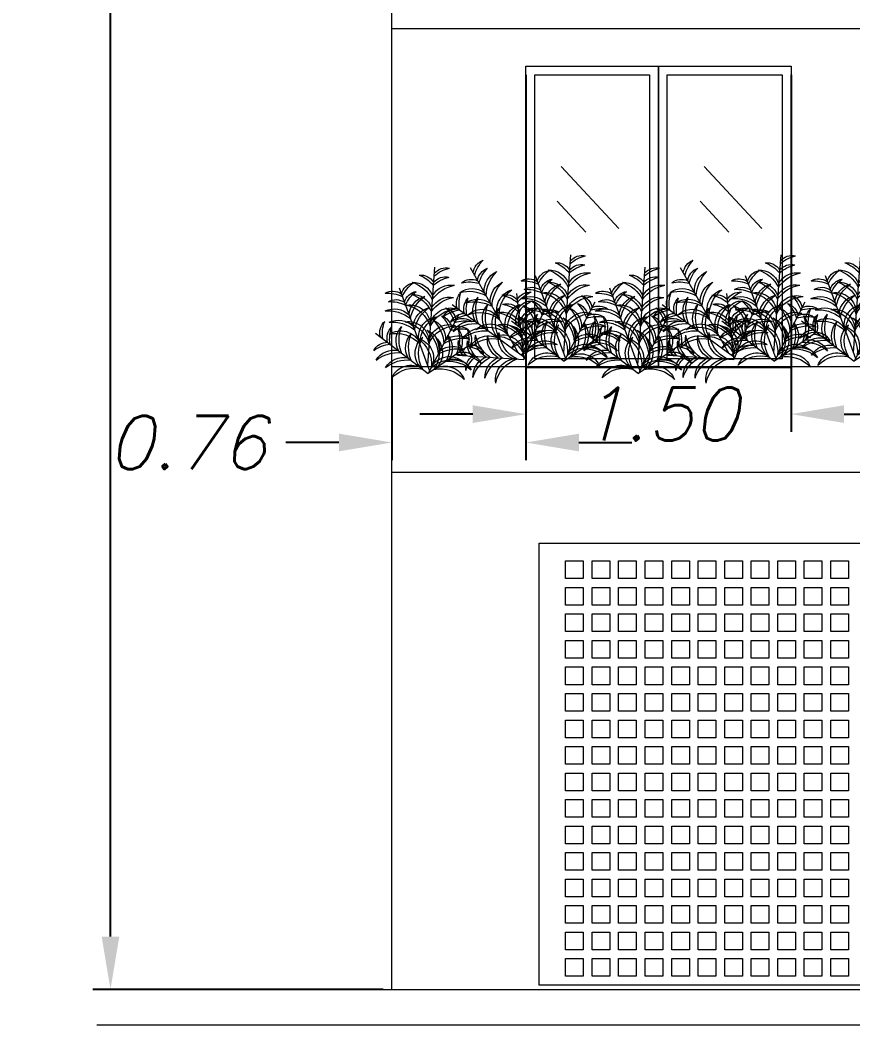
# Model space of a CAD drawing. Header units: millimetres. Extents: x 94 to 362, y 157 to 221.
# Drawn here: x 279.34 to 284.05, y 163.8 to 169.49 of the extents above; entities that cross this region are included whole.
import ezdxf

# ---------------------------------------------------------------- set-up
doc = ezdxf.new("R2010")
doc.units = ezdxf.units.MM
doc.layers.get('0').update_dxf_attribs({"lineweight": 9})
doc.layers.get('Defpoints').update_dxf_attribs({"lineweight": 9})
doc.layers.add('ARBOL', color=3, linetype='Continuous', lineweight=9)
doc.layers.add('BARDA PERIMETRAL', color=5, linetype='Continuous', lineweight=9)
doc.styles.get("Standard").update_dxf_attribs({"font": 'romans.shx', "oblique": 15})
doc.dimstyles.get("Standard").update_dxf_attribs({"dimtxt": 0.3, "dimasz": 0.3, "dimexe": 0.1, "dimexo": 0.05, "dimgap": 0.09, "dimtad": 0, "dimtih": 1, "dimtoh": 1, "dimzin": 0, "dimdsep": 46, "dimtxsty": 'Standard', "dimcen": 0.09, "dimadec": 0, "dimazin": 0, "dimtfac": 1, "dimtofl": 0, "dimtmove": 0, "dimatfit": 3, "dimfxl": 1, "dimtolj": 1, "dimtzin": 0, "dimarcsym": 0})

# ---------------------------------------------------------------- blocks, each defined once
blk = doc.blocks.new('arbusto02')
at = {"layer": 'ARBOL', "linetype": 'ByBlock'}
for p, q in [((-0.0479, 0.8014), (0.0067, 0.0647)), ((0.2196, 0.6441), (-0.01, 0.0193)), ((-0.2299, 0.444), (0, 0)), ((0.3974, 0.3035), (0, 0)), ((-0.3193, 0.2166), (0, 0))]:
    blk.add_line(p, q, dxfattribs=at)
for centre, radius, start, end in [((-0.1322, 0.6805), 0.1154, 40.53001, 103.86437), ((-0.2156, 0.5388), 0.2598, 48.31632, 77.61939), ((-0.1272, 0.6124), 0.1154, 40.53001, 103.86437), ((-0.2105, 0.4708), 0.2598, 48.31632, 77.61939), ((0.0584, 0.6262), 0.1154, 84.61571, 147.95007), ((0.1617, 0.4984), 0.2598, 110.86068, 140.16376), ((0.1173, 0.5281), 0.1598, 88.84632, 158.99113), ((0.2087, 0.4349), 0.2679, 109.20347, 152.86884), ((-0.0416, 0.4744), 0.2598, 23.89838, 53.20145), ((0.0929, 0.5689), 0.1154, 16.11207, 79.44643), ((-0.171, 0.5067), 0.1598, 29.48894, 99.63375), ((-0.2476, 0.401), 0.2679, 35.61123, 79.27661), ((-0.0651, 0.4104), 0.2598, 23.89838, 53.20145), ((0.0694, 0.5049), 0.1154, 16.11207, 79.44643), ((0.2675, 0.5048), 0.1154, 60.19777, 123.53213), ((-0.1643, 0.416), 0.1598, 29.48894, 99.63375), ((-0.2409, 0.3103), 0.2679, 35.61123, 79.27661), ((0.1241, 0.4374), 0.1598, 88.84632, 158.99113), ((0.2154, 0.3442), 0.2679, 109.20347, 152.86884), ((-0.1277, 0.3622), 0.2679, 11.19329, 54.85867), ((-0.0143, 0.4268), 0.1598, 5.071, 75.21581), ((0.2852, 0.2816), 0.2598, 86.44274, 115.74582), ((0.244, 0.4407), 0.1154, 60.19777, 123.53213), ((0.3088, 0.3456), 0.2598, 86.44274, 115.74582), ((-0.1683, 0.3379), 0.1558, 7.66598, 107.87462), ((-0.2267, 0.2508), 0.2357, 25.9065, 87.42783), ((-0.0947, 0.3853), 0.1154, 107.74587, 171.08023), ((0.0505, 0.3083), 0.2598, 133.99084, 163.29392), ((0.1396, 0.3608), 0.1558, 80.60546, 180.8141), ((0.2102, 0.2831), 0.2357, 101.05225, 162.57358), ((-0.0456, 0.3414), 0.1598, 5.071, 75.21581), ((-0.1591, 0.2768), 0.2679, 11.19329, 54.85867), ((0.3018, 0.2044), 0.2679, 84.78553, 128.4509), ((0.2571, 0.327), 0.1598, 64.42838, 134.57319), ((-0.2599, 0.2997), 0.1154, 63.66017, 126.99453), ((-0.2809, 0.1367), 0.2598, 71.44648, 100.74956), ((-0.0633, 0.3247), 0.1154, 107.74587, 171.08023), ((0.0819, 0.2477), 0.2598, 133.99084, 163.29392), ((0.0294, 0.2576), 0.1598, 111.97648, 182.12129), ((0.15, 0.2078), 0.2679, 132.33363, 175.999), ((-0.0816, 0.272), 0.1558, 343.24804, 83.45668), ((-0.1708, 0.2167), 0.2357, 1.48856, 63.00989), ((0.1498, 0.2346), 0.1558, 80.60546, 180.8141), ((0.2204, 0.157), 0.2357, 101.05225, 162.57358), ((0.2704, 0.119), 0.2679, 84.78553, 128.4509), ((0.2258, 0.2417), 0.1598, 64.42838, 134.57319), ((0.2501, 0.308), 0.1154, 343.66017, 46.99453), ((0.0859, 0.3004), 0.2598, 351.44648, 20.74956), ((-0.2105, 0.2552), 0.1154, 136.22751, 199.56186), ((-0.0462, 0.2568), 0.2598, 162.47248, 191.77555), ((-0.2286, 0.2392), 0.1154, 63.66017, 126.99453), ((-0.2496, 0.0761), 0.2598, 71.44648, 100.74956), ((-0.097, 0.2405), 0.1598, 140.45812, 210.60293), ((0.0328, 0.2542), 0.2679, 160.81526, 204.48064), ((-0.1581, 0.2118), 0.1558, 7.66598, 107.87462), ((-0.2165, 0.1246), 0.2357, 25.9065, 87.42783), ((0.0712, 0.1769), 0.1598, 111.97648, 182.12129), ((0.1919, 0.127), 0.2679, 132.33363, 175.999), ((0.2082, 0.1655), 0.1558, 56.18752, 156.39616), ((0.0833, 0.2456), 0.1598, 332.6191, 42.76391), ((-0.047, 0.2519), 0.2679, 338.74139, 22.40677), ((0.0317, 0.259), 0.2598, 351.44648, 20.74956), ((0.1958, 0.2666), 0.1154, 343.66017, 46.99453), ((-0.2274, 0.1247), 0.1598, 52.6191, 122.76391), ((-0.2563, -0.0026), 0.2679, 58.74139, 102.40677), ((-0.0217, 0.1894), 0.1598, 140.45812, 210.60293), ((0.1081, 0.2031), 0.2679, 160.81526, 204.48064), ((0.048, 0.154), 0.1558, 132.21726, 232.42589), ((0.1527, 0.1612), 0.2357, 152.66404, 214.18537), ((0.1156, 0.1125), 0.1558, 103.73562, 203.94426), ((0.211, 0.0689), 0.2357, 124.18241, 185.70374), ((-0.1615, 0.1523), 0.2357, 329.03666, 30.55799), ((-0.0565, 0.1511), 0.1558, 310.79614, 51.00478), ((0.2404, 0.0656), 0.2357, 76.63431, 138.15564), ((0.0111, 0.1904), 0.1598, 332.6191, 42.76391), ((-0.1193, 0.1967), 0.2679, 338.74139, 22.40677), ((0.3088, 0.1188), 0.1154, 27.74587, 91.08023), ((-0.315, 0.1012), 0.1154, 92.1418, 155.47616), ((-0.2557, -0.0521), 0.2598, 99.92811, 129.23119), ((-0.2593, 0.0012), 0.1598, 81.10074, 151.24555), ((-0.1855, 0.0439), 0.1598, 52.6191, 122.76391), ((-0.2145, -0.0833), 0.2679, 58.74139, 102.40677), ((0.2307, -0.1117), 0.2679, 52.33363, 95.999), ((0.2588, 0.0158), 0.1598, 31.97648, 102.12129), ((0.2582, -0.0376), 0.2598, 53.99084, 83.29392), ((-0.224, -0.1245), 0.2679, 87.22303, 130.8884), ((-0.184, -0.0499), 0.1598, 81.10074, 151.24555), ((-0.1488, -0.1755), 0.2679, 87.22303, 130.8884), ((-0.1586, -0.0294), 0.1558, 30.79614, 131.00478), ((-0.1781, -0.1326), 0.2357, 49.03666, 110.55799), ((0.1584, -0.1669), 0.2679, 52.33363, 95.999), ((0.1866, -0.0394), 0.1598, 31.97648, 102.12129), ((-0.1254, -0.1015), 0.1558, 59.27777, 159.48641), ((-0.0933, -0.2014), 0.2357, 77.51829, 139.03962), ((0.1045, -0.1959), 0.2357, 44.18241, 105.70374), ((0.1309, -0.0943), 0.1558, 23.73562, 123.94426)]:
    blk.add_arc(centre, radius, start, end, dxfattribs=at)
blk = doc.blocks.new('*D37')
at = {"layer": 'Defpoints', "color": 0, "lineweight": -2, "transparency": 16777216}
for p, q in [((281.3953, 180.1553), (279.753, 180.1553)), ((279.853, 179.8553), (279.853, 172.3178)), ((279.853, 164.3003), (279.853, 171.8378)), ((281.3953, 164.0003), (279.753, 164.0003))]:
    blk.add_line(p, q, dxfattribs=at)
at = {"layer": 'Defpoints', "color": 0, "transparency": 16777216}
for p in [(279.853, 180.1553), (281.4453, 180.1553), (281.4453, 164.0003)]:
    blk.add_point(p, dxfattribs=at)
for points in [[(279.803, 179.8553), (279.903, 179.8553), (279.853, 180.1553)], [(279.803, 164.3003), (279.903, 164.3003), (279.853, 164.0003)]]:
    blk.add_solid(points, dxfattribs=at)
at = {"layer": 'Defpoints', "color": 0, "transparency": 16777216, "insert": (279.853, 172.0778), "char_height": 0.3, "attachment_point": 5}
blk.add_mtext('\\A1;16.16', dxfattribs=at)
blk = doc.blocks.new('*D60')
at = {"layer": 'Defpoints', "color": 0, "lineweight": -2, "transparency": 16777216}
for p, q in [((281.4453, 167.4753), (281.4453, 166.9954)), ((282.2025, 167.4687), (282.2025, 166.9954)), ((281.1453, 167.0954), (280.8453, 167.0954)), ((282.5025, 167.0954), (282.8025, 167.0954))]:
    blk.add_line(p, q, dxfattribs=at)
at = {"layer": 'Defpoints', "color": 0, "transparency": 16777216}
for p in [(281.4453, 167.5253), (282.2025, 167.5187), (281.4453, 167.0954)]:
    blk.add_point(p, dxfattribs=at)
for points in [[(281.1453, 167.1454), (281.1453, 167.0454), (281.4453, 167.0954)], [(282.5025, 167.1454), (282.5025, 167.0454), (282.2025, 167.0954)]]:
    blk.add_solid(points, dxfattribs=at)
at = {"layer": 'Defpoints', "color": 0, "transparency": 16777216, "insert": (280.2856, 167.0954), "char_height": 0.3, "attachment_point": 5}
blk.add_mtext('\\A1;0.76', dxfattribs=at)
blk = doc.blocks.new('*D62')
at = {"layer": 'Defpoints', "color": 0, "lineweight": -2, "transparency": 16777216}
for p, q in [((282.2025, 169.1753), (282.2025, 167.156)), ((283.7025, 169.1753), (283.7025, 167.156)), ((281.9025, 167.256), (281.6025, 167.256)), ((284.0025, 167.256), (284.3025, 167.256))]:
    blk.add_line(p, q, dxfattribs=at)
at = {"layer": 'Defpoints', "color": 0, "transparency": 16777216}
for p in [(282.2025, 169.2253), (283.7025, 169.2253), (283.7025, 167.256)]:
    blk.add_point(p, dxfattribs=at)
for points in [[(281.9025, 167.306), (281.9025, 167.206), (282.2025, 167.256)], [(284.0025, 167.306), (284.0025, 167.206), (283.7025, 167.256)]]:
    blk.add_solid(points, dxfattribs=at)
at = {"layer": 'Defpoints', "color": 0, "transparency": 16777216, "insert": (282.9525, 167.256), "char_height": 0.3, "attachment_point": 5}
blk.add_mtext('\\A1;1.50', dxfattribs=at)

msp = doc.modelspace()

# ---------------------------------------------------------------- linework, layer by layer
for p, q in [((281.4453, 164.0003), (281.4453, 180.1553)), ((281.4453, 169.4303), (281.4453, 170.0303)), ((286.9597, 169.4353), (281.4453, 169.4353)), ((281.4453, 166.9253), (281.4453, 167.5253)), ((281.4453, 167.5253), (286.9597, 167.5253)), ((293.1453, 166.9303), (281.4453, 166.9253)), ((280.6332, 164.0003), (294.6332, 164.0003)), ((279.7763, 163.8003), (295.9077, 163.8003))]:
    msp.add_line(p, q)
at = {"color": 4}
for p, q in [((282.403, 168.6562), (282.728, 168.3062)), ((283.2117, 168.6562), (283.5367, 168.3062)), ((282.3793, 168.4605), (282.5418, 168.2855)), ((283.1881, 168.4605), (283.3506, 168.2855))]:
    msp.add_line(p, q, dxfattribs=at)
for points in [[(282.9525, 167.5187), (282.2025, 167.5187), (282.2025, 169.2253), (282.9525, 169.2253)], [(283.7025, 167.5187), (282.9525, 167.5187), (282.9525, 169.2253), (283.7025, 169.2253)], [(282.9025, 167.5687), (282.2525, 167.5687), (282.2525, 169.1753), (282.9025, 169.1753)], [(283.6525, 167.5687), (283.0025, 167.5687), (283.0025, 169.1753), (283.6525, 169.1753)], [(282.2775, 166.5253), (284.2775, 166.5253), (284.2775, 164.0253), (282.2775, 164.0253)], [(282.4275, 166.4253), (282.5275, 166.4253), (282.5275, 166.3253), (282.4275, 166.3253)], [(282.4275, 166.4253), (282.5275, 166.4253), (282.5275, 166.3253), (282.4275, 166.3253)], [(282.5775, 166.4253), (282.6775, 166.4253), (282.6775, 166.3253), (282.5775, 166.3253)], [(282.7275, 166.4253), (282.8275, 166.4253), (282.8275, 166.3253), (282.7275, 166.3253)], [(282.7275, 166.4253), (282.8275, 166.4253), (282.8275, 166.3253), (282.7275, 166.3253)], [(282.8775, 166.4253), (282.9775, 166.4253), (282.9775, 166.3253), (282.8775, 166.3253)], [(282.8775, 166.4253), (282.9775, 166.4253), (282.9775, 166.3253), (282.8775, 166.3253)], [(283.0275, 166.4253), (283.1275, 166.4253), (283.1275, 166.3253), (283.0275, 166.3253)], [(283.1775, 166.4253), (283.2775, 166.4253), (283.2775, 166.3253), (283.1775, 166.3253)], [(283.1775, 166.4253), (283.2775, 166.4253), (283.2775, 166.3253), (283.1775, 166.3253)], [(283.3275, 166.4253), (283.4275, 166.4253), (283.4275, 166.3253), (283.3275, 166.3253)], [(283.4775, 166.4253), (283.5775, 166.4253), (283.5775, 166.3253), (283.4775, 166.3253)], [(283.4775, 166.4253), (283.5775, 166.4253), (283.5775, 166.3253), (283.4775, 166.3253)], [(283.6275, 166.4253), (283.7275, 166.4253), (283.7275, 166.3253), (283.6275, 166.3253)], [(283.7775, 166.4253), (283.8775, 166.4253), (283.8775, 166.3253), (283.7775, 166.3253)], [(283.7775, 166.4253), (283.8775, 166.4253), (283.8775, 166.3253), (283.7775, 166.3253)], [(283.9275, 166.4253), (284.0275, 166.4253), (284.0275, 166.3253), (283.9275, 166.3253)], [(282.4275, 166.2753), (282.5275, 166.2753), (282.5275, 166.1753), (282.4275, 166.1753)], [(282.4275, 166.2753), (282.5275, 166.2753), (282.5275, 166.1753), (282.4275, 166.1753)], [(282.5775, 166.2753), (282.6775, 166.2753), (282.6775, 166.1753), (282.5775, 166.1753)], [(282.7275, 166.2753), (282.8275, 166.2753), (282.8275, 166.1753), (282.7275, 166.1753)], [(282.7275, 166.2753), (282.8275, 166.2753), (282.8275, 166.1753), (282.7275, 166.1753)], [(282.8775, 166.2753), (282.9775, 166.2753), (282.9775, 166.1753), (282.8775, 166.1753)], [(282.8775, 166.2753), (282.9775, 166.2753), (282.9775, 166.1753), (282.8775, 166.1753)], [(283.0275, 166.2753), (283.1275, 166.2753), (283.1275, 166.1753), (283.0275, 166.1753)], [(283.1775, 166.2753), (283.2775, 166.2753), (283.2775, 166.1753), (283.1775, 166.1753)], [(283.1775, 166.2753), (283.2775, 166.2753), (283.2775, 166.1753), (283.1775, 166.1753)], [(283.3275, 166.2753), (283.4275, 166.2753), (283.4275, 166.1753), (283.3275, 166.1753)], [(283.4775, 166.2753), (283.5775, 166.2753), (283.5775, 166.1753), (283.4775, 166.1753)], [(283.4775, 166.2753), (283.5775, 166.2753), (283.5775, 166.1753), (283.4775, 166.1753)], [(283.6275, 166.2753), (283.7275, 166.2753), (283.7275, 166.1753), (283.6275, 166.1753)], [(283.7775, 166.2753), (283.8775, 166.2753), (283.8775, 166.1753), (283.7775, 166.1753)], [(283.7775, 166.2753), (283.8775, 166.2753), (283.8775, 166.1753), (283.7775, 166.1753)], [(283.9275, 166.2753), (284.0275, 166.2753), (284.0275, 166.1753), (283.9275, 166.1753)], [(282.4275, 166.1253), (282.5275, 166.1253), (282.5275, 166.0253), (282.4275, 166.0253)], [(282.4275, 166.1253), (282.5275, 166.1253), (282.5275, 166.0253), (282.4275, 166.0253)], [(282.5775, 166.1253), (282.6775, 166.1253), (282.6775, 166.0253), (282.5775, 166.0253)], [(282.7275, 166.1253), (282.8275, 166.1253), (282.8275, 166.0253), (282.7275, 166.0253)], [(282.7275, 166.1253), (282.8275, 166.1253), (282.8275, 166.0253), (282.7275, 166.0253)], [(282.8775, 166.1253), (282.9775, 166.1253), (282.9775, 166.0253), (282.8775, 166.0253)], [(282.8775, 166.1253), (282.9775, 166.1253), (282.9775, 166.0253), (282.8775, 166.0253)], [(283.0275, 166.1253), (283.1275, 166.1253), (283.1275, 166.0253), (283.0275, 166.0253)], [(283.1775, 166.1253), (283.2775, 166.1253), (283.2775, 166.0253), (283.1775, 166.0253)], [(283.1775, 166.1253), (283.2775, 166.1253), (283.2775, 166.0253), (283.1775, 166.0253)], [(283.3275, 166.1253), (283.4275, 166.1253), (283.4275, 166.0253), (283.3275, 166.0253)], [(283.4775, 166.1253), (283.5775, 166.1253), (283.5775, 166.0253), (283.4775, 166.0253)], [(283.4775, 166.1253), (283.5775, 166.1253), (283.5775, 166.0253), (283.4775, 166.0253)], [(283.6275, 166.1253), (283.7275, 166.1253), (283.7275, 166.0253), (283.6275, 166.0253)], [(283.7775, 166.1253), (283.8775, 166.1253), (283.8775, 166.0253), (283.7775, 166.0253)], [(283.7775, 166.1253), (283.8775, 166.1253), (283.8775, 166.0253), (283.7775, 166.0253)], [(283.9275, 166.1253), (284.0275, 166.1253), (284.0275, 166.0253), (283.9275, 166.0253)], [(282.4275, 165.9753), (282.5275, 165.9753), (282.5275, 165.8753), (282.4275, 165.8753)], [(282.4275, 165.9753), (282.5275, 165.9753), (282.5275, 165.8753), (282.4275, 165.8753)], [(282.5775, 165.9753), (282.6775, 165.9753), (282.6775, 165.8753), (282.5775, 165.8753)], [(282.7275, 165.9753), (282.8275, 165.9753), (282.8275, 165.8753), (282.7275, 165.8753)], [(282.7275, 165.9753), (282.8275, 165.9753), (282.8275, 165.8753), (282.7275, 165.8753)], [(282.8775, 165.9753), (282.9775, 165.9753), (282.9775, 165.8753), (282.8775, 165.8753)], [(282.8775, 165.9753), (282.9775, 165.9753), (282.9775, 165.8753), (282.8775, 165.8753)], [(283.0275, 165.9753), (283.1275, 165.9753), (283.1275, 165.8753), (283.0275, 165.8753)], [(283.1775, 165.9753), (283.2775, 165.9753), (283.2775, 165.8753), (283.1775, 165.8753)], [(283.1775, 165.9753), (283.2775, 165.9753), (283.2775, 165.8753), (283.1775, 165.8753)], [(283.3275, 165.9753), (283.4275, 165.9753), (283.4275, 165.8753), (283.3275, 165.8753)], [(283.4775, 165.9753), (283.5775, 165.9753), (283.5775, 165.8753), (283.4775, 165.8753)], [(283.4775, 165.9753), (283.5775, 165.9753), (283.5775, 165.8753), (283.4775, 165.8753)], [(283.6275, 165.9753), (283.7275, 165.9753), (283.7275, 165.8753), (283.6275, 165.8753)], [(283.7775, 165.9753), (283.8775, 165.9753), (283.8775, 165.8753), (283.7775, 165.8753)], [(283.7775, 165.9753), (283.8775, 165.9753), (283.8775, 165.8753), (283.7775, 165.8753)], [(283.9275, 165.9753), (284.0275, 165.9753), (284.0275, 165.8753), (283.9275, 165.8753)], [(282.4275, 165.8253), (282.5275, 165.8253), (282.5275, 165.7253), (282.4275, 165.7253)], [(282.4275, 165.8253), (282.5275, 165.8253), (282.5275, 165.7253), (282.4275, 165.7253)], [(282.5775, 165.8253), (282.6775, 165.8253), (282.6775, 165.7253), (282.5775, 165.7253)], [(282.7275, 165.8253), (282.8275, 165.8253), (282.8275, 165.7253), (282.7275, 165.7253)], [(282.7275, 165.8253), (282.8275, 165.8253), (282.8275, 165.7253), (282.7275, 165.7253)], [(282.8775, 165.8253), (282.9775, 165.8253), (282.9775, 165.7253), (282.8775, 165.7253)], [(282.8775, 165.8253), (282.9775, 165.8253), (282.9775, 165.7253), (282.8775, 165.7253)], [(283.0275, 165.8253), (283.1275, 165.8253), (283.1275, 165.7253), (283.0275, 165.7253)], [(283.1775, 165.8253), (283.2775, 165.8253), (283.2775, 165.7253), (283.1775, 165.7253)], [(283.1775, 165.8253), (283.2775, 165.8253), (283.2775, 165.7253), (283.1775, 165.7253)], [(283.3275, 165.8253), (283.4275, 165.8253), (283.4275, 165.7253), (283.3275, 165.7253)], [(283.4775, 165.8253), (283.5775, 165.8253), (283.5775, 165.7253), (283.4775, 165.7253)], [(283.4775, 165.8253), (283.5775, 165.8253), (283.5775, 165.7253), (283.4775, 165.7253)], [(283.6275, 165.8253), (283.7275, 165.8253), (283.7275, 165.7253), (283.6275, 165.7253)], [(283.7775, 165.8253), (283.8775, 165.8253), (283.8775, 165.7253), (283.7775, 165.7253)], [(283.7775, 165.8253), (283.8775, 165.8253), (283.8775, 165.7253), (283.7775, 165.7253)], [(283.9275, 165.8253), (284.0275, 165.8253), (284.0275, 165.7253), (283.9275, 165.7253)], [(282.4275, 165.6753), (282.5275, 165.6753), (282.5275, 165.5753), (282.4275, 165.5753)], [(282.4275, 165.6753), (282.5275, 165.6753), (282.5275, 165.5753), (282.4275, 165.5753)], [(282.5775, 165.6753), (282.6775, 165.6753), (282.6775, 165.5753), (282.5775, 165.5753)], [(282.7275, 165.6753), (282.8275, 165.6753), (282.8275, 165.5753), (282.7275, 165.5753)], [(282.7275, 165.6753), (282.8275, 165.6753), (282.8275, 165.5753), (282.7275, 165.5753)], [(282.8775, 165.6753), (282.9775, 165.6753), (282.9775, 165.5753), (282.8775, 165.5753)], [(282.8775, 165.6753), (282.9775, 165.6753), (282.9775, 165.5753), (282.8775, 165.5753)], [(283.0275, 165.6753), (283.1275, 165.6753), (283.1275, 165.5753), (283.0275, 165.5753)], [(283.1775, 165.6753), (283.2775, 165.6753), (283.2775, 165.5753), (283.1775, 165.5753)], [(283.1775, 165.6753), (283.2775, 165.6753), (283.2775, 165.5753), (283.1775, 165.5753)], [(283.3275, 165.6753), (283.4275, 165.6753), (283.4275, 165.5753), (283.3275, 165.5753)], [(283.4775, 165.6753), (283.5775, 165.6753), (283.5775, 165.5753), (283.4775, 165.5753)], [(283.4775, 165.6753), (283.5775, 165.6753), (283.5775, 165.5753), (283.4775, 165.5753)], [(283.6275, 165.6753), (283.7275, 165.6753), (283.7275, 165.5753), (283.6275, 165.5753)], [(283.7775, 165.6753), (283.8775, 165.6753), (283.8775, 165.5753), (283.7775, 165.5753)], [(283.7775, 165.6753), (283.8775, 165.6753), (283.8775, 165.5753), (283.7775, 165.5753)], [(283.9275, 165.6753), (284.0275, 165.6753), (284.0275, 165.5753), (283.9275, 165.5753)], [(282.4275, 165.5253), (282.5275, 165.5253), (282.5275, 165.4253), (282.4275, 165.4253)], [(282.4275, 165.5253), (282.5275, 165.5253), (282.5275, 165.4253), (282.4275, 165.4253)], [(282.5775, 165.5253), (282.6775, 165.5253), (282.6775, 165.4253), (282.5775, 165.4253)], [(282.7275, 165.5253), (282.8275, 165.5253), (282.8275, 165.4253), (282.7275, 165.4253)], [(282.7275, 165.5253), (282.8275, 165.5253), (282.8275, 165.4253), (282.7275, 165.4253)], [(282.8775, 165.5253), (282.9775, 165.5253), (282.9775, 165.4253), (282.8775, 165.4253)], [(282.8775, 165.5253), (282.9775, 165.5253), (282.9775, 165.4253), (282.8775, 165.4253)], [(283.0275, 165.5253), (283.1275, 165.5253), (283.1275, 165.4253), (283.0275, 165.4253)], [(283.1775, 165.5253), (283.2775, 165.5253), (283.2775, 165.4253), (283.1775, 165.4253)], [(283.1775, 165.5253), (283.2775, 165.5253), (283.2775, 165.4253), (283.1775, 165.4253)], [(283.3275, 165.5253), (283.4275, 165.5253), (283.4275, 165.4253), (283.3275, 165.4253)], [(283.4775, 165.5253), (283.5775, 165.5253), (283.5775, 165.4253), (283.4775, 165.4253)], [(283.4775, 165.5253), (283.5775, 165.5253), (283.5775, 165.4253), (283.4775, 165.4253)], [(283.6275, 165.5253), (283.7275, 165.5253), (283.7275, 165.4253), (283.6275, 165.4253)], [(283.7775, 165.5253), (283.8775, 165.5253), (283.8775, 165.4253), (283.7775, 165.4253)], [(283.7775, 165.5253), (283.8775, 165.5253), (283.8775, 165.4253), (283.7775, 165.4253)], [(283.9275, 165.5253), (284.0275, 165.5253), (284.0275, 165.4253), (283.9275, 165.4253)], [(282.4275, 165.3753), (282.5275, 165.3753), (282.5275, 165.2753), (282.4275, 165.2753)], [(282.4275, 165.3753), (282.5275, 165.3753), (282.5275, 165.2753), (282.4275, 165.2753)], [(282.5775, 165.3753), (282.6775, 165.3753), (282.6775, 165.2753), (282.5775, 165.2753)], [(282.7275, 165.3753), (282.8275, 165.3753), (282.8275, 165.2753), (282.7275, 165.2753)], [(282.7275, 165.3753), (282.8275, 165.3753), (282.8275, 165.2753), (282.7275, 165.2753)], [(282.8775, 165.3753), (282.9775, 165.3753), (282.9775, 165.2753), (282.8775, 165.2753)], [(282.8775, 165.3753), (282.9775, 165.3753), (282.9775, 165.2753), (282.8775, 165.2753)], [(283.0275, 165.3753), (283.1275, 165.3753), (283.1275, 165.2753), (283.0275, 165.2753)], [(283.1775, 165.3753), (283.2775, 165.3753), (283.2775, 165.2753), (283.1775, 165.2753)], [(283.1775, 165.3753), (283.2775, 165.3753), (283.2775, 165.2753), (283.1775, 165.2753)], [(283.3275, 165.3753), (283.4275, 165.3753), (283.4275, 165.2753), (283.3275, 165.2753)], [(283.4775, 165.3753), (283.5775, 165.3753), (283.5775, 165.2753), (283.4775, 165.2753)], [(283.4775, 165.3753), (283.5775, 165.3753), (283.5775, 165.2753), (283.4775, 165.2753)], [(283.6275, 165.3753), (283.7275, 165.3753), (283.7275, 165.2753), (283.6275, 165.2753)], [(283.7775, 165.3753), (283.8775, 165.3753), (283.8775, 165.2753), (283.7775, 165.2753)], [(283.7775, 165.3753), (283.8775, 165.3753), (283.8775, 165.2753), (283.7775, 165.2753)], [(283.9275, 165.3753), (284.0275, 165.3753), (284.0275, 165.2753), (283.9275, 165.2753)], [(282.4275, 165.2253), (282.5275, 165.2253), (282.5275, 165.1253), (282.4275, 165.1253)], [(282.4275, 165.2253), (282.5275, 165.2253), (282.5275, 165.1253), (282.4275, 165.1253)], [(282.5775, 165.2253), (282.6775, 165.2253), (282.6775, 165.1253), (282.5775, 165.1253)], [(282.7275, 165.2253), (282.8275, 165.2253), (282.8275, 165.1253), (282.7275, 165.1253)], [(282.7275, 165.2253), (282.8275, 165.2253), (282.8275, 165.1253), (282.7275, 165.1253)], [(282.8775, 165.2253), (282.9775, 165.2253), (282.9775, 165.1253), (282.8775, 165.1253)], [(282.8775, 165.2253), (282.9775, 165.2253), (282.9775, 165.1253), (282.8775, 165.1253)], [(283.0275, 165.2253), (283.1275, 165.2253), (283.1275, 165.1253), (283.0275, 165.1253)], [(283.1775, 165.2253), (283.2775, 165.2253), (283.2775, 165.1253), (283.1775, 165.1253)], [(283.1775, 165.2253), (283.2775, 165.2253), (283.2775, 165.1253), (283.1775, 165.1253)], [(283.3275, 165.2253), (283.4275, 165.2253), (283.4275, 165.1253), (283.3275, 165.1253)], [(283.4775, 165.2253), (283.5775, 165.2253), (283.5775, 165.1253), (283.4775, 165.1253)], [(283.4775, 165.2253), (283.5775, 165.2253), (283.5775, 165.1253), (283.4775, 165.1253)], [(283.6275, 165.2253), (283.7275, 165.2253), (283.7275, 165.1253), (283.6275, 165.1253)], [(283.7775, 165.2253), (283.8775, 165.2253), (283.8775, 165.1253), (283.7775, 165.1253)], [(283.7775, 165.2253), (283.8775, 165.2253), (283.8775, 165.1253), (283.7775, 165.1253)], [(283.9275, 165.2253), (284.0275, 165.2253), (284.0275, 165.1253), (283.9275, 165.1253)], [(282.4275, 165.0753), (282.5275, 165.0753), (282.5275, 164.9753), (282.4275, 164.9753)], [(282.4275, 165.0753), (282.5275, 165.0753), (282.5275, 164.9753), (282.4275, 164.9753)], [(282.5775, 165.0753), (282.6775, 165.0753), (282.6775, 164.9753), (282.5775, 164.9753)], [(282.7275, 165.0753), (282.8275, 165.0753), (282.8275, 164.9753), (282.7275, 164.9753)], [(282.7275, 165.0753), (282.8275, 165.0753), (282.8275, 164.9753), (282.7275, 164.9753)], [(282.8775, 165.0753), (282.9775, 165.0753), (282.9775, 164.9753), (282.8775, 164.9753)], [(282.8775, 165.0753), (282.9775, 165.0753), (282.9775, 164.9753), (282.8775, 164.9753)], [(283.0275, 165.0753), (283.1275, 165.0753), (283.1275, 164.9753), (283.0275, 164.9753)], [(283.1775, 165.0753), (283.2775, 165.0753), (283.2775, 164.9753), (283.1775, 164.9753)], [(283.1775, 165.0753), (283.2775, 165.0753), (283.2775, 164.9753), (283.1775, 164.9753)], [(283.3275, 165.0753), (283.4275, 165.0753), (283.4275, 164.9753), (283.3275, 164.9753)], [(283.4775, 165.0753), (283.5775, 165.0753), (283.5775, 164.9753), (283.4775, 164.9753)], [(283.4775, 165.0753), (283.5775, 165.0753), (283.5775, 164.9753), (283.4775, 164.9753)], [(283.6275, 165.0753), (283.7275, 165.0753), (283.7275, 164.9753), (283.6275, 164.9753)], [(283.7775, 165.0753), (283.8775, 165.0753), (283.8775, 164.9753), (283.7775, 164.9753)], [(283.7775, 165.0753), (283.8775, 165.0753), (283.8775, 164.9753), (283.7775, 164.9753)], [(283.9275, 165.0753), (284.0275, 165.0753), (284.0275, 164.9753), (283.9275, 164.9753)], [(282.4275, 164.9253), (282.5275, 164.9253), (282.5275, 164.8253), (282.4275, 164.8253)], [(282.4275, 164.9253), (282.5275, 164.9253), (282.5275, 164.8253), (282.4275, 164.8253)], [(282.5775, 164.9253), (282.6775, 164.9253), (282.6775, 164.8253), (282.5775, 164.8253)], [(282.7275, 164.9253), (282.8275, 164.9253), (282.8275, 164.8253), (282.7275, 164.8253)], [(282.7275, 164.9253), (282.8275, 164.9253), (282.8275, 164.8253), (282.7275, 164.8253)], [(282.8775, 164.9253), (282.9775, 164.9253), (282.9775, 164.8253), (282.8775, 164.8253)], [(282.8775, 164.9253), (282.9775, 164.9253), (282.9775, 164.8253), (282.8775, 164.8253)], [(283.0275, 164.9253), (283.1275, 164.9253), (283.1275, 164.8253), (283.0275, 164.8253)], [(283.1775, 164.9253), (283.2775, 164.9253), (283.2775, 164.8253), (283.1775, 164.8253)], [(283.1775, 164.9253), (283.2775, 164.9253), (283.2775, 164.8253), (283.1775, 164.8253)], [(283.3275, 164.9253), (283.4275, 164.9253), (283.4275, 164.8253), (283.3275, 164.8253)], [(283.4775, 164.9253), (283.5775, 164.9253), (283.5775, 164.8253), (283.4775, 164.8253)], [(283.4775, 164.9253), (283.5775, 164.9253), (283.5775, 164.8253), (283.4775, 164.8253)], [(283.6275, 164.9253), (283.7275, 164.9253), (283.7275, 164.8253), (283.6275, 164.8253)], [(283.7775, 164.9253), (283.8775, 164.9253), (283.8775, 164.8253), (283.7775, 164.8253)], [(283.7775, 164.9253), (283.8775, 164.9253), (283.8775, 164.8253), (283.7775, 164.8253)], [(283.9275, 164.9253), (284.0275, 164.9253), (284.0275, 164.8253), (283.9275, 164.8253)], [(282.4275, 164.7753), (282.5275, 164.7753), (282.5275, 164.6753), (282.4275, 164.6753)], [(282.4275, 164.7753), (282.5275, 164.7753), (282.5275, 164.6753), (282.4275, 164.6753)], [(282.5775, 164.7753), (282.6775, 164.7753), (282.6775, 164.6753), (282.5775, 164.6753)], [(282.7275, 164.7753), (282.8275, 164.7753), (282.8275, 164.6753), (282.7275, 164.6753)], [(282.7275, 164.7753), (282.8275, 164.7753), (282.8275, 164.6753), (282.7275, 164.6753)], [(282.8775, 164.7753), (282.9775, 164.7753), (282.9775, 164.6753), (282.8775, 164.6753)], [(282.8775, 164.7753), (282.9775, 164.7753), (282.9775, 164.6753), (282.8775, 164.6753)], [(283.0275, 164.7753), (283.1275, 164.7753), (283.1275, 164.6753), (283.0275, 164.6753)], [(283.1775, 164.7753), (283.2775, 164.7753), (283.2775, 164.6753), (283.1775, 164.6753)], [(283.1775, 164.7753), (283.2775, 164.7753), (283.2775, 164.6753), (283.1775, 164.6753)], [(283.3275, 164.7753), (283.4275, 164.7753), (283.4275, 164.6753), (283.3275, 164.6753)], [(283.4775, 164.7753), (283.5775, 164.7753), (283.5775, 164.6753), (283.4775, 164.6753)], [(283.4775, 164.7753), (283.5775, 164.7753), (283.5775, 164.6753), (283.4775, 164.6753)], [(283.6275, 164.7753), (283.7275, 164.7753), (283.7275, 164.6753), (283.6275, 164.6753)], [(283.7775, 164.7753), (283.8775, 164.7753), (283.8775, 164.6753), (283.7775, 164.6753)], [(283.7775, 164.7753), (283.8775, 164.7753), (283.8775, 164.6753), (283.7775, 164.6753)], [(283.9275, 164.7753), (284.0275, 164.7753), (284.0275, 164.6753), (283.9275, 164.6753)], [(282.4275, 164.6253), (282.5275, 164.6253), (282.5275, 164.5253), (282.4275, 164.5253)], [(282.4275, 164.6253), (282.5275, 164.6253), (282.5275, 164.5253), (282.4275, 164.5253)], [(282.5775, 164.6253), (282.6775, 164.6253), (282.6775, 164.5253), (282.5775, 164.5253)], [(282.7275, 164.6253), (282.8275, 164.6253), (282.8275, 164.5253), (282.7275, 164.5253)], [(282.7275, 164.6253), (282.8275, 164.6253), (282.8275, 164.5253), (282.7275, 164.5253)], [(282.8775, 164.6253), (282.9775, 164.6253), (282.9775, 164.5253), (282.8775, 164.5253)], [(282.8775, 164.6253), (282.9775, 164.6253), (282.9775, 164.5253), (282.8775, 164.5253)], [(283.0275, 164.6253), (283.1275, 164.6253), (283.1275, 164.5253), (283.0275, 164.5253)], [(283.1775, 164.6253), (283.2775, 164.6253), (283.2775, 164.5253), (283.1775, 164.5253)], [(283.1775, 164.6253), (283.2775, 164.6253), (283.2775, 164.5253), (283.1775, 164.5253)], [(283.3275, 164.6253), (283.4275, 164.6253), (283.4275, 164.5253), (283.3275, 164.5253)], [(283.4775, 164.6253), (283.5775, 164.6253), (283.5775, 164.5253), (283.4775, 164.5253)], [(283.4775, 164.6253), (283.5775, 164.6253), (283.5775, 164.5253), (283.4775, 164.5253)], [(283.6275, 164.6253), (283.7275, 164.6253), (283.7275, 164.5253), (283.6275, 164.5253)], [(283.7775, 164.6253), (283.8775, 164.6253), (283.8775, 164.5253), (283.7775, 164.5253)], [(283.7775, 164.6253), (283.8775, 164.6253), (283.8775, 164.5253), (283.7775, 164.5253)], [(283.9275, 164.6253), (284.0275, 164.6253), (284.0275, 164.5253), (283.9275, 164.5253)], [(282.4275, 164.4753), (282.5275, 164.4753), (282.5275, 164.3753), (282.4275, 164.3753)], [(282.4275, 164.4753), (282.5275, 164.4753), (282.5275, 164.3753), (282.4275, 164.3753)], [(282.5775, 164.4753), (282.6775, 164.4753), (282.6775, 164.3753), (282.5775, 164.3753)], [(282.7275, 164.4753), (282.8275, 164.4753), (282.8275, 164.3753), (282.7275, 164.3753)], [(282.7275, 164.4753), (282.8275, 164.4753), (282.8275, 164.3753), (282.7275, 164.3753)], [(282.8775, 164.4753), (282.9775, 164.4753), (282.9775, 164.3753), (282.8775, 164.3753)], [(282.8775, 164.4753), (282.9775, 164.4753), (282.9775, 164.3753), (282.8775, 164.3753)], [(283.0275, 164.4753), (283.1275, 164.4753), (283.1275, 164.3753), (283.0275, 164.3753)], [(283.1775, 164.4753), (283.2775, 164.4753), (283.2775, 164.3753), (283.1775, 164.3753)], [(283.1775, 164.4753), (283.2775, 164.4753), (283.2775, 164.3753), (283.1775, 164.3753)], [(283.3275, 164.4753), (283.4275, 164.4753), (283.4275, 164.3753), (283.3275, 164.3753)], [(283.4775, 164.4753), (283.5775, 164.4753), (283.5775, 164.3753), (283.4775, 164.3753)], [(283.4775, 164.4753), (283.5775, 164.4753), (283.5775, 164.3753), (283.4775, 164.3753)], [(283.6275, 164.4753), (283.7275, 164.4753), (283.7275, 164.3753), (283.6275, 164.3753)], [(283.7775, 164.4753), (283.8775, 164.4753), (283.8775, 164.3753), (283.7775, 164.3753)], [(283.7775, 164.4753), (283.8775, 164.4753), (283.8775, 164.3753), (283.7775, 164.3753)], [(283.9275, 164.4753), (284.0275, 164.4753), (284.0275, 164.3753), (283.9275, 164.3753)], [(282.4275, 164.3253), (282.5275, 164.3253), (282.5275, 164.2253), (282.4275, 164.2253)], [(282.4275, 164.3253), (282.5275, 164.3253), (282.5275, 164.2253), (282.4275, 164.2253)], [(282.5775, 164.3253), (282.6775, 164.3253), (282.6775, 164.2253), (282.5775, 164.2253)], [(282.7275, 164.3253), (282.8275, 164.3253), (282.8275, 164.2253), (282.7275, 164.2253)], [(282.7275, 164.3253), (282.8275, 164.3253), (282.8275, 164.2253), (282.7275, 164.2253)], [(282.8775, 164.3253), (282.9775, 164.3253), (282.9775, 164.2253), (282.8775, 164.2253)], [(282.8775, 164.3253), (282.9775, 164.3253), (282.9775, 164.2253), (282.8775, 164.2253)], [(283.0275, 164.3253), (283.1275, 164.3253), (283.1275, 164.2253), (283.0275, 164.2253)], [(283.1775, 164.3253), (283.2775, 164.3253), (283.2775, 164.2253), (283.1775, 164.2253)], [(283.1775, 164.3253), (283.2775, 164.3253), (283.2775, 164.2253), (283.1775, 164.2253)], [(283.3275, 164.3253), (283.4275, 164.3253), (283.4275, 164.2253), (283.3275, 164.2253)], [(283.4775, 164.3253), (283.5775, 164.3253), (283.5775, 164.2253), (283.4775, 164.2253)], [(283.4775, 164.3253), (283.5775, 164.3253), (283.5775, 164.2253), (283.4775, 164.2253)], [(283.6275, 164.3253), (283.7275, 164.3253), (283.7275, 164.2253), (283.6275, 164.2253)], [(283.7775, 164.3253), (283.8775, 164.3253), (283.8775, 164.2253), (283.7775, 164.2253)], [(283.7775, 164.3253), (283.8775, 164.3253), (283.8775, 164.2253), (283.7775, 164.2253)], [(283.9275, 164.3253), (284.0275, 164.3253), (284.0275, 164.2253), (283.9275, 164.2253)], [(282.4275, 164.1753), (282.5275, 164.1753), (282.5275, 164.0753), (282.4275, 164.0753)], [(282.4275, 164.1753), (282.5275, 164.1753), (282.5275, 164.0753), (282.4275, 164.0753)], [(282.5775, 164.1753), (282.6775, 164.1753), (282.6775, 164.0753), (282.5775, 164.0753)], [(282.7275, 164.1753), (282.8275, 164.1753), (282.8275, 164.0753), (282.7275, 164.0753)], [(282.7275, 164.1753), (282.8275, 164.1753), (282.8275, 164.0753), (282.7275, 164.0753)], [(282.8775, 164.1753), (282.9775, 164.1753), (282.9775, 164.0753), (282.8775, 164.0753)], [(282.8775, 164.1753), (282.9775, 164.1753), (282.9775, 164.0753), (282.8775, 164.0753)], [(283.0275, 164.1753), (283.1275, 164.1753), (283.1275, 164.0753), (283.0275, 164.0753)], [(283.1775, 164.1753), (283.2775, 164.1753), (283.2775, 164.0753), (283.1775, 164.0753)], [(283.1775, 164.1753), (283.2775, 164.1753), (283.2775, 164.0753), (283.1775, 164.0753)], [(283.3275, 164.1753), (283.4275, 164.1753), (283.4275, 164.0753), (283.3275, 164.0753)], [(283.4775, 164.1753), (283.5775, 164.1753), (283.5775, 164.0753), (283.4775, 164.0753)], [(283.4775, 164.1753), (283.5775, 164.1753), (283.5775, 164.0753), (283.4775, 164.0753)], [(283.6275, 164.1753), (283.7275, 164.1753), (283.7275, 164.0753), (283.6275, 164.0753)], [(283.7775, 164.1753), (283.8775, 164.1753), (283.8775, 164.0753), (283.7775, 164.0753)], [(283.7775, 164.1753), (283.8775, 164.1753), (283.8775, 164.0753), (283.7775, 164.0753)], [(283.9275, 164.1753), (284.0275, 164.1753), (284.0275, 164.0753), (283.9275, 164.0753)]]:
    msp.add_lwpolyline(points, close=True)

# ---------------------------------------------------------------- block references
at = {"layer": 'BARDA PERIMETRAL', "linetype": 'Continuous', "xscale": -0.75, "yscale": 0.75, "zscale": 0.75, "rotation": 33.69006752597306}
for p in [(282.1908, 167.5654), (283.3795, 167.5654)]:
    msp.add_blockref('arbusto02', p, dxfattribs=at)
at = {"layer": 'BARDA PERIMETRAL', "linetype": 'Continuous', "xscale": -0.75, "yscale": 0.75, "zscale": 0.75}
for p in [(282.4199, 167.5564), (283.6086, 167.5564), (284.0596, 167.5564), (281.6508, 167.4866), (282.8395, 167.4866)]:
    msp.add_blockref('arbusto02', p, dxfattribs=at)

# ---------------------------------------------------------------- dimensions: what is measured, and where the dimension line sits
at = {"layer": 'Defpoints'}
dim = msp.add_linear_dim(base=(279.8530272065, 180.1553375571), p1=(281.4452778111, 164.0003375571), p2=(281.4452778111, 180.1553375571), angle=90, dimstyle='Standard', dxfattribs=at)
dim.commit()
dim.dimension.update_dxf_attribs({"geometry": '*D37', "text_midpoint": (279.8530272065, 172.0778375571)})
for base, p1, p2, picture, middle in [((283.7025, 167.256), (282.2025, 169.2253), (283.7025, 169.2253), '*D62', (282.9525, 167.256)), ((281.4453, 167.0954), (282.2025, 167.5187), (281.4453, 167.5253), '*D60', (280.2856, 167.0954))]:
    dim = msp.add_linear_dim(base=base, p1=p1, p2=p2, dimstyle='Standard', dxfattribs=at)
    dim.commit()
    dim.dimension.update_dxf_attribs({"geometry": picture, "text_midpoint": middle})

doc.saveas('drawing.dxf')
